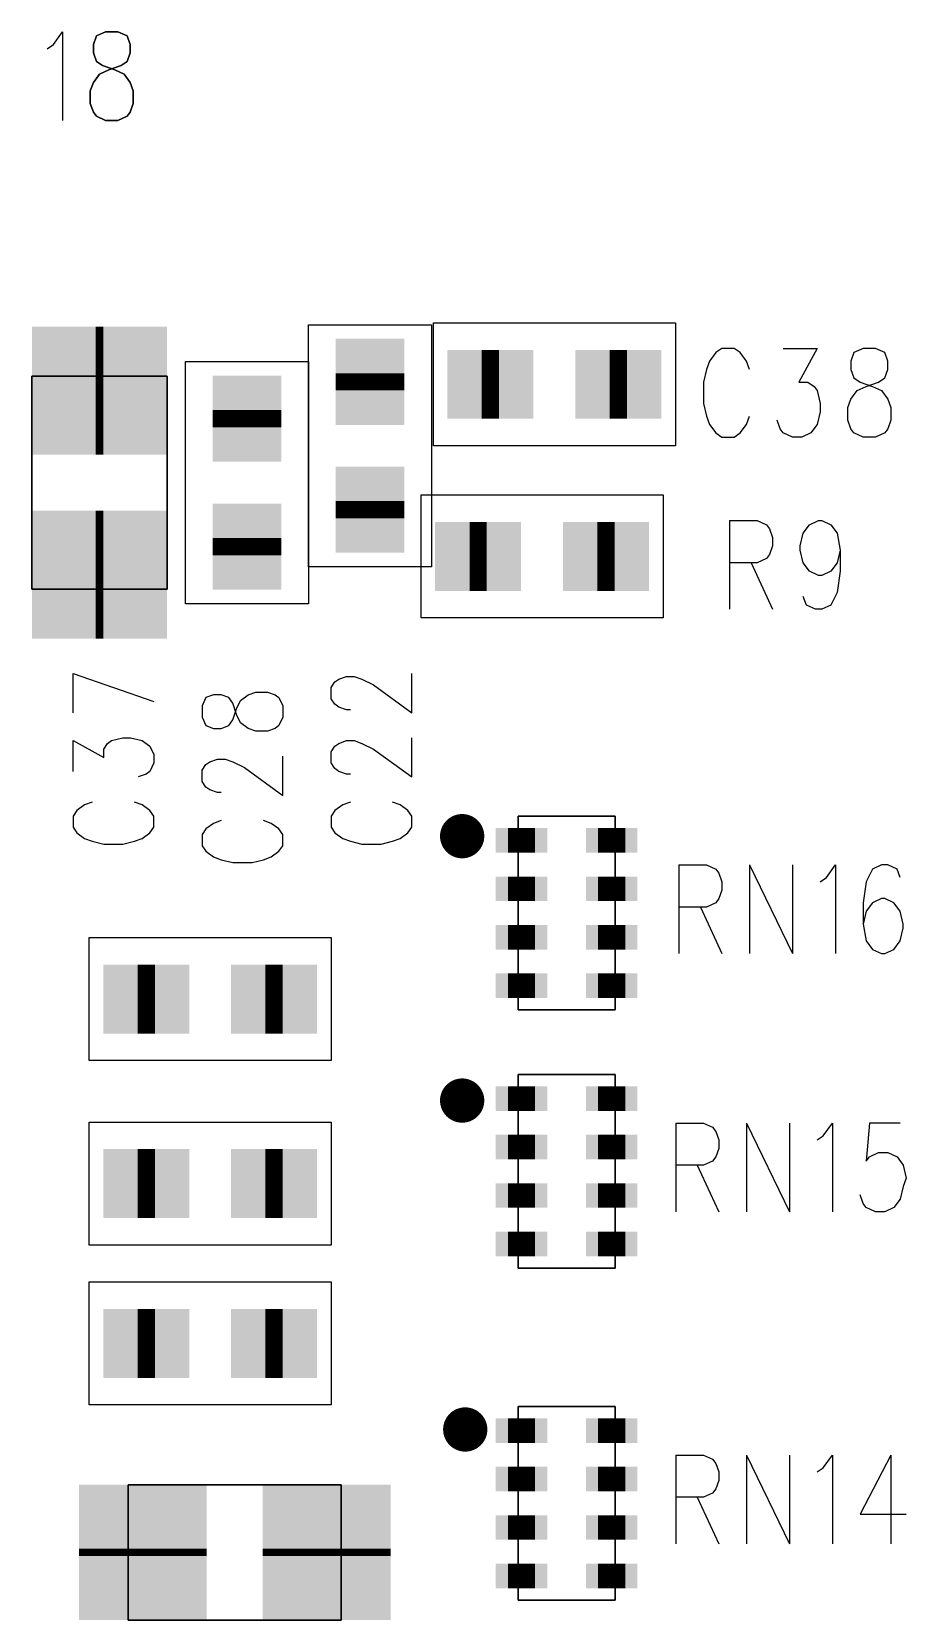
# Model space of a CAD drawing. Extents: x 12040 to 27945, y 10799 to 21199.
# Drawn here: x 18987 to 19343, y 16733 to 17379 of the extents above; entities that cross this region are included whole.
import ezdxf

# ---------------------------------------------------------------- set-up
doc = ezdxf.new("R2010")
doc.units = 0
doc.header["$MEASUREMENT"] = 0
doc.layers.add('ASSYDWGBOT_PHO', color=7, linetype='Continuous')

msp = doc.modelspace()

# ---------------------------------------------------------------- linework, layer by layer
at = {"layer": 'ASSYDWGBOT_PHO'}
for points in [[(18996.25, 17373.831), (19000, 17378.981)], [(19000, 17378.981), (19000, 17342.89)], [(18993.75, 17372.11), (18996.25, 17373.831)], [(19100, 17161.409), (19100, 17259.84)], [(19100, 17259.84), (19150, 17259.84)], [(19150, 17259.84), (19150, 17161.409)], [(19150.789, 17210.63), (19150.789, 17260.63)], [(19150.789, 17260.63), (19249.21, 17260.63)], [(19249.21, 17260.63), (19249.21, 17210.63)], [(19265.631, 17248.52), (19263.13, 17245.081)], [(19268.129, 17250.231), (19265.631, 17248.52)], [(19273.13, 17250.231), (19268.129, 17250.231)], [(19275.631, 17248.52), (19273.13, 17250.231)], [(19278.13, 17245.081), (19275.631, 17248.52)], [(19293.131, 17250.231), (19306.881, 17250.231)], [(19306.881, 17250.231), (19299.379, 17236.481)], [(19321.88, 17248.52), (19320.629, 17245.081)], [(19325.63, 17250.231), (19321.88, 17248.52)], [(19330.629, 17250.231), (19325.63, 17250.231)], [(19334.379, 17248.52), (19330.629, 17250.231)], [(19335.63, 17245.081), (19334.379, 17248.52)], [(19049.999, 17146.41), (19049.999, 17244.841)], [(19049.999, 17244.841), (19100, 17244.841)], [(19100, 17244.841), (19100, 17146.41)], [(19261.881, 17241.64), (19260.63, 17236.481)], [(19263.13, 17245.081), (19261.881, 17241.64)], [(19279.381, 17241.64), (19278.13, 17245.081)], [(19320.629, 17245.081), (19320.629, 17241.64)], [(19320.629, 17241.64), (19321.88, 17238.199)], [(19334.379, 17238.199), (19335.63, 17241.64)], [(19335.63, 17241.64), (19335.63, 17245.081)], [(19260.63, 17236.481), (19260.63, 17227.89)], [(19299.379, 17236.481), (19303.129, 17236.481)], [(19303.129, 17236.481), (19305.63, 17234.77)], [(19305.63, 17234.77), (19306.881, 17233.049)], [(19306.881, 17233.049), (19308.13, 17227.89)], [(19320.629, 17229.61), (19323.13, 17233.049)], [(19321.88, 17238.199), (19324.381, 17236.481)], [(19323.13, 17233.049), (19326.88, 17234.77)], [(19324.381, 17236.481), (19329.38, 17234.77)], [(19326.88, 17234.77), (19331.881, 17236.481)], [(19329.38, 17234.77), (19333.13, 17233.049)], [(19331.881, 17236.481), (19334.379, 17238.199)], [(19333.13, 17233.049), (19335.63, 17229.61)], [(19260.63, 17227.89), (19261.881, 17222.731)], [(19308.13, 17227.89), (19308.13, 17224.449)], [(19319.38, 17226.17), (19320.629, 17229.61)], [(19335.63, 17229.61), (19336.88, 17226.17)], [(19261.881, 17222.731), (19263.13, 17219.299)], [(19278.13, 17219.299), (19279.381, 17222.731)], [(19291.88, 17217.581), (19290.63, 17221.02)], [(19308.13, 17224.449), (19306.881, 17219.299)], [(19319.38, 17221.02), (19319.38, 17226.17)], [(19320.629, 17217.581), (19319.38, 17221.02)], [(19336.88, 17221.02), (19335.63, 17217.581)], [(19336.88, 17226.17), (19336.88, 17221.02)], [(19263.13, 17219.299), (19265.631, 17215.86)], [(19265.631, 17215.86), (19268.129, 17214.14)], [(19268.129, 17214.14), (19273.13, 17214.14)], [(19273.13, 17214.14), (19275.631, 17215.86)], [(19275.631, 17215.86), (19278.13, 17219.299)], [(19293.131, 17215.86), (19291.88, 17217.581)], [(19296.881, 17214.14), (19293.131, 17215.86)], [(19300.631, 17214.14), (19296.881, 17214.14)], [(19304.38, 17215.86), (19300.631, 17214.14)], [(19306.881, 17219.299), (19304.38, 17215.86)], [(19321.88, 17215.86), (19320.629, 17217.581)], [(19325.63, 17214.14), (19321.88, 17215.86)], [(19330.629, 17214.14), (19325.63, 17214.14)], [(19334.379, 17215.86), (19330.629, 17214.14)], [(19335.63, 17217.581), (19334.379, 17215.86)], [(19249.21, 17210.63), (19150.789, 17210.63)], [(18987.44, 17202.709), (18987.44, 17188.54)], [(19042.561, 17202.709), (19042.561, 17188.54)], [(19145.79, 17190.63), (19244.209, 17190.63)], [(19145.79, 17140.631), (19145.79, 17190.63)], [(19244.209, 17190.63), (19244.209, 17140.631)], [(19271.25, 17180.229), (19271.25, 17144.14)], [(19271.25, 17180.229), (19282.499, 17180.229)], [(19282.499, 17180.229), (19286.249, 17178.52)], [(19286.249, 17178.52), (19287.5, 17176.8)], [(19287.5, 17176.8), (19288.75, 17173.361)], [(19299.999, 17169.92), (19301.25, 17175.079)], [(19301.25, 17175.079), (19303.749, 17178.52)], [(19303.749, 17178.52), (19307.501, 17180.229)], [(19307.501, 17180.229), (19308.75, 17180.229)], [(19308.75, 17180.229), (19312.5, 17178.52)], [(19312.5, 17178.52), (19315.001, 17175.079)], [(19315.001, 17175.079), (19316.25, 17168.2)], [(19288.75, 17169.92), (19287.5, 17166.479)], [(19288.75, 17173.361), (19288.75, 17169.92)], [(19299.999, 17168.2), (19299.999, 17169.92)], [(19282.499, 17163.05), (19271.25, 17163.05)], [(19280.001, 17163.05), (19288.75, 17144.14)], [(19286.249, 17164.77), (19282.499, 17163.05)], [(19287.5, 17166.479), (19286.249, 17164.77)], [(19301.25, 17163.05), (19299.999, 17168.2)], [(19303.749, 17159.611), (19301.25, 17163.05)], [(19315.001, 17163.05), (19312.5, 17159.611)], [(19316.25, 17168.2), (19315.001, 17163.05)], [(19316.25, 17168.2), (19316.25, 17159.611)], [(19150, 17161.409), (19100, 17161.409)], [(19307.501, 17157.89), (19303.749, 17159.611)], [(19308.75, 17157.89), (19307.501, 17157.89)], [(19312.5, 17159.611), (19308.75, 17157.89)], [(19316.25, 17159.611), (19315.001, 17151.02)], [(19302.5, 17145.861), (19301.25, 17149.3)], [(19315.001, 17151.02), (19312.5, 17145.861)], [(19100, 17146.41), (19049.999, 17146.41)], [(19306.25, 17144.14), (19302.5, 17145.861)], [(19308.75, 17144.14), (19306.25, 17144.14)], [(19312.5, 17145.861), (19308.75, 17144.14)], [(19244.209, 17140.631), (19145.79, 17140.631)], [(19004.219, 17118.01), (19037.029, 17106.649)], [(19004.219, 17102.1), (19004.219, 17118.01)], [(19112.341, 17115.74), (19115.471, 17116.88)], [(19115.471, 17116.88), (19118.589, 17116.88)], [(19118.589, 17116.88), (19121.719, 17115.74)], [(19142.031, 17102.1), (19142.031, 17118.01)], [(19075.47, 17109.381), (19078.59, 17110.51)], [(19078.59, 17110.51), (19083.281, 17110.51)], [(19083.281, 17110.51), (19086.411, 17109.381)], [(19109.221, 17112.329), (19110.781, 17114.599)], [(19109.221, 17107.78), (19109.221, 17112.329)], [(19110.781, 17114.599), (19112.341, 17115.74)], [(19121.719, 17115.74), (19126.41, 17113.47)], [(19126.41, 17113.47), (19142.031, 17102.1)], [(19058.281, 17108.24), (19056.721, 17104.83)], [(19056.721, 17104.83), (19056.721, 17100.281)], [(19061.411, 17109.381), (19058.281, 17108.24)], [(19064.529, 17109.381), (19061.411, 17109.381)], [(19067.659, 17108.24), (19064.529, 17109.381)], [(19069.22, 17105.97), (19067.659, 17108.24)], [(19070.78, 17101.419), (19069.22, 17105.97)], [(19070.78, 17103.689), (19072.34, 17107.1)], [(19072.34, 17107.1), (19075.47, 17109.381)], [(19086.411, 17109.381), (19087.971, 17108.24)], [(19087.971, 17108.24), (19089.531, 17104.83)], [(19089.531, 17104.83), (19089.531, 17100.281)], [(19110.781, 17105.511), (19109.221, 17107.78)], [(19112.341, 17104.38), (19110.781, 17105.511)], [(19115.471, 17103.239), (19112.341, 17104.38)], [(19056.721, 17100.281), (19058.281, 17096.88)], [(19067.659, 17096.88), (19069.22, 17099.15)], [(19069.22, 17099.15), (19070.78, 17103.689)], [(19072.34, 17098.009), (19070.78, 17101.419)], [(19075.47, 17095.739), (19072.34, 17098.009)], [(19089.531, 17100.281), (19087.971, 17096.88)], [(19117.029, 17103.239), (19115.471, 17103.239)], [(19019.84, 17090.74), (19024.53, 17091.881)], [(19024.53, 17091.881), (19027.66, 17091.881)], [(19027.66, 17091.881), (19032.339, 17090.74)], [(19058.281, 17096.88), (19061.411, 17095.739)], [(19061.411, 17095.739), (19064.529, 17095.739)], [(19064.529, 17095.739), (19067.659, 17096.88)], [(19078.59, 17094.601), (19075.47, 17095.739)], [(19083.281, 17094.601), (19078.59, 17094.601)], [(19086.411, 17095.739), (19083.281, 17094.601)], [(19087.971, 17096.88), (19086.411, 17095.739)], [(19142.031, 17075.97), (19142.031, 17091.881)], [(19004.219, 17078.239), (19004.219, 17090.74)], [(19004.219, 17090.74), (19016.72, 17083.92)], [(19016.72, 17087.33), (19018.28, 17089.6)], [(19016.72, 17083.92), (19016.72, 17087.33)], [(19018.28, 17089.6), (19019.84, 17090.74)], [(19032.339, 17090.74), (19035.469, 17088.47)], [(19035.469, 17088.47), (19037.029, 17085.06)], [(19037.029, 17085.06), (19037.029, 17081.65)], [(19089.531, 17068.47), (19089.531, 17084.379)], [(19109.221, 17086.189), (19110.781, 17088.47)], [(19109.221, 17081.65), (19109.221, 17086.189)], [(19110.781, 17088.47), (19112.341, 17089.6)], [(19112.341, 17089.6), (19115.471, 17090.74)], [(19115.471, 17090.74), (19118.589, 17090.74)], [(19118.589, 17090.74), (19121.719, 17089.6)], [(19121.719, 17089.6), (19126.41, 17087.33)], [(19126.41, 17087.33), (19142.031, 17075.97)], [(19035.469, 17078.239), (19033.911, 17077.101)], [(19037.029, 17081.65), (19035.469, 17078.239)], [(19056.721, 17078.69), (19058.281, 17080.971)], [(19056.721, 17074.15), (19056.721, 17078.69)], [(19058.281, 17080.971), (19059.839, 17082.1)], [(19059.839, 17082.1), (19062.969, 17083.241)], [(19062.969, 17083.241), (19066.09, 17083.241)], [(19066.09, 17083.241), (19069.22, 17082.1)], [(19069.22, 17082.1), (19073.91, 17079.83)], [(19073.91, 17079.83), (19089.531, 17068.47)], [(19110.781, 17079.38), (19109.221, 17081.65)], [(19112.341, 17078.239), (19110.781, 17079.38)], [(19115.471, 17077.101), (19112.341, 17078.239)], [(19033.911, 17077.101), (19030.781, 17075.97)], [(19058.281, 17071.88), (19056.721, 17074.15)], [(19059.839, 17070.74), (19058.281, 17071.88)], [(19117.029, 17077.101), (19115.471, 17077.101)], [(19012.03, 17065.741), (19008.909, 17064.6)], [(19032.339, 17064.6), (19029.221, 17065.741)], [(19062.969, 17069.599), (19059.839, 17070.74)], [(19064.529, 17069.599), (19062.969, 17069.599)], [(19117.029, 17065.741), (19113.911, 17064.6)], [(19137.341, 17064.6), (19134.22, 17065.741)], [(19005.779, 17062.33), (19004.219, 17060.061)], [(19004.219, 17060.061), (19004.219, 17055.51)], [(19008.909, 17064.6), (19005.779, 17062.33)], [(19035.469, 17062.33), (19032.339, 17064.6)], [(19037.029, 17060.061), (19035.469, 17062.33)], [(19037.029, 17055.51), (19037.029, 17060.061)], [(19110.781, 17062.33), (19109.221, 17060.061)], [(19109.221, 17060.061), (19109.221, 17055.51)], [(19113.911, 17064.6), (19110.781, 17062.33)], [(19140.471, 17062.33), (19137.341, 17064.6)], [(19142.031, 17060.061), (19140.471, 17062.33)], [(19142.031, 17055.51), (19142.031, 17060.061)], [(19224.689, 17059.999), (19185.31, 17059.999)], [(19004.219, 17055.51), (19005.779, 17053.24)], [(19005.779, 17053.24), (19008.909, 17050.97)], [(19032.339, 17050.97), (19035.469, 17053.24)], [(19035.469, 17053.24), (19037.029, 17055.51)], [(19058.281, 17054.831), (19056.721, 17052.561)], [(19056.721, 17052.561), (19056.721, 17048.01)], [(19061.411, 17057.1), (19058.281, 17054.831)], [(19064.529, 17058.241), (19061.411, 17057.1)], [(19084.841, 17057.1), (19081.72, 17058.241)], [(19087.971, 17054.831), (19084.841, 17057.1)], [(19089.531, 17052.561), (19087.971, 17054.831)], [(19089.531, 17048.01), (19089.531, 17052.561)], [(19109.221, 17055.51), (19110.781, 17053.24)], [(19110.781, 17053.24), (19113.911, 17050.97)], [(19137.341, 17050.97), (19140.471, 17053.24)], [(19140.471, 17053.24), (19142.031, 17055.51)], [(19008.909, 17050.97), (19012.03, 17049.829)], [(19012.03, 17049.829), (19016.72, 17048.691)], [(19016.72, 17048.691), (19024.53, 17048.691)], [(19024.53, 17048.691), (19029.221, 17049.829)], [(19029.221, 17049.829), (19032.339, 17050.97)], [(19056.721, 17048.01), (19058.281, 17045.74)], [(19058.281, 17045.74), (19061.411, 17043.47)], [(19084.841, 17043.47), (19087.971, 17045.74)], [(19087.971, 17045.74), (19089.531, 17048.01)], [(19113.911, 17050.97), (19117.029, 17049.829)], [(19117.029, 17049.829), (19121.719, 17048.691)], [(19121.719, 17048.691), (19129.53, 17048.691)], [(19129.53, 17048.691), (19134.22, 17049.829)], [(19134.22, 17049.829), (19137.341, 17050.97)], [(19061.411, 17043.47), (19064.529, 17042.33)], [(19064.529, 17042.33), (19069.22, 17041.189)], [(19069.22, 17041.189), (19077.03, 17041.189)], [(19077.03, 17041.189), (19081.72, 17042.33)], [(19081.72, 17042.33), (19084.841, 17043.47)], [(19250.629, 17040.23), (19250.629, 17004.141)], [(19250.629, 17040.23), (19261.881, 17040.23)], [(19261.881, 17040.23), (19265.631, 17038.521)], [(19279.381, 17040.23), (19279.381, 17004.141)], [(19279.381, 17040.23), (19296.881, 17004.141)], [(19296.881, 17040.23), (19296.881, 17004.141)], [(19310.631, 17035.08), (19314.381, 17040.23)], [(19314.381, 17040.23), (19314.381, 17004.141)], [(19333.13, 17040.23), (19329.38, 17038.521)], [(19335.63, 17040.23), (19333.13, 17040.23)], [(19339.38, 17038.521), (19335.63, 17040.23)], [(19265.631, 17038.521), (19266.88, 17036.8)], [(19266.88, 17036.8), (19268.129, 17033.36)], [(19268.129, 17033.36), (19268.129, 17029.921)], [(19308.13, 17033.36), (19310.631, 17035.08)], [(19326.88, 17033.36), (19325.63, 17024.771)], [(19329.38, 17038.521), (19326.88, 17033.36)], [(19340.63, 17035.08), (19339.38, 17038.521)], [(19266.88, 17026.48), (19265.631, 17024.771)], [(19268.129, 17029.921), (19266.88, 17026.48)], [(19333.13, 17026.48), (19329.38, 17024.771)], [(19334.379, 17026.48), (19333.13, 17026.48)], [(19338.131, 17024.771), (19334.379, 17026.48)], [(19261.881, 17023.05), (19250.629, 17023.05)], [(19259.38, 17023.05), (19268.129, 17004.141)], [(19265.631, 17024.771), (19261.881, 17023.05)], [(19325.63, 17024.771), (19325.63, 17016.171)], [(19326.88, 17021.33), (19325.63, 17016.171)], [(19329.38, 17024.771), (19326.88, 17021.33)], [(19340.63, 17021.33), (19338.131, 17024.771)], [(19341.881, 17016.171), (19340.63, 17021.33)], [(19325.63, 17016.171), (19326.88, 17009.3)], [(19340.63, 17009.3), (19341.881, 17014.45)], [(19341.881, 17014.45), (19341.881, 17016.171)], [(19010.79, 16960.63), (19010.79, 17010.63)], [(19010.79, 17010.63), (19109.209, 17010.63)], [(19109.209, 17010.63), (19109.209, 16960.63)], [(19326.88, 17009.3), (19329.38, 17005.859)], [(19338.131, 17005.859), (19340.63, 17009.3)], [(19329.38, 17005.859), (19333.13, 17004.141)], [(19333.13, 17004.141), (19334.379, 17004.141)], [(19334.379, 17004.141), (19338.131, 17005.859)], [(19224.689, 16981.251), (19185.31, 16981.251)], [(19109.209, 16960.63), (19010.79, 16960.63)], [(19224.689, 16955), (19185.31, 16955)], [(19010.79, 16885.63), (19010.79, 16935.631)], [(19010.79, 16935.631), (19109.209, 16935.631)], [(19109.209, 16935.631), (19109.209, 16885.63)], [(19249.38, 16935.23), (19249.38, 16899.139)], [(19249.38, 16935.23), (19260.63, 16935.23)], [(19260.63, 16935.23), (19264.38, 16933.519)], [(19264.38, 16933.519), (19265.631, 16931.801)], [(19265.631, 16931.801), (19266.88, 16928.36)], [(19278.13, 16935.23), (19278.13, 16899.139)], [(19278.13, 16935.23), (19295.63, 16899.139)], [(19295.63, 16935.23), (19295.63, 16899.139)], [(19306.881, 16928.36), (19309.38, 16930.08)], [(19309.38, 16930.08), (19313.129, 16935.23)], [(19313.129, 16935.23), (19313.129, 16899.139)], [(19328.131, 16935.23), (19326.88, 16919.769)], [(19340.63, 16935.23), (19328.131, 16935.23)], [(19266.88, 16924.919), (19265.631, 16921.48)], [(19266.88, 16928.36), (19266.88, 16924.919)], [(19328.131, 16921.48), (19331.881, 16923.201)], [(19331.881, 16923.201), (19335.63, 16923.201)], [(19335.63, 16923.201), (19339.38, 16921.48)], [(19260.63, 16918.051), (19249.38, 16918.051)], [(19258.129, 16918.051), (19266.88, 16899.139)], [(19264.38, 16919.769), (19260.63, 16918.051)], [(19265.631, 16921.48), (19264.38, 16919.769)], [(19326.88, 16919.769), (19328.131, 16921.48)], [(19339.38, 16921.48), (19341.881, 16918.051)], [(19341.881, 16918.051), (19343.13, 16912.889)], [(19343.13, 16912.889), (19341.881, 16909.451)], [(19325.63, 16902.58), (19324.381, 16906.019)], [(19340.63, 16904.301), (19338.131, 16900.86)], [(19341.881, 16909.451), (19340.63, 16904.301)], [(19326.88, 16900.86), (19325.63, 16902.58)], [(19330.629, 16899.139), (19326.88, 16900.86)], [(19334.379, 16899.139), (19330.629, 16899.139)], [(19338.131, 16900.86), (19334.379, 16899.139)], [(19109.209, 16885.63), (19010.79, 16885.63)], [(19224.689, 16876.249), (19185.31, 16876.249)], [(19010.79, 16820.629), (19010.79, 16870.63)], [(19010.79, 16870.63), (19109.209, 16870.63)], [(19109.209, 16870.63), (19109.209, 16820.629)], [(19109.209, 16820.629), (19010.79, 16820.629)], [(19224.689, 16820), (19185.31, 16820)], [(19249.38, 16800.23), (19249.38, 16764.139)], [(19249.38, 16800.23), (19260.63, 16800.23)], [(19260.63, 16800.23), (19264.38, 16798.519)], [(19278.13, 16800.23), (19278.13, 16764.139)], [(19278.13, 16800.23), (19295.63, 16764.139)], [(19295.63, 16800.23), (19295.63, 16764.139)], [(19309.38, 16795.08), (19313.129, 16800.23)], [(19313.129, 16800.23), (19313.129, 16764.139)], [(19336.88, 16800.23), (19324.381, 16776.171)], [(19336.88, 16800.23), (19336.88, 16764.139)], [(19264.38, 16798.519), (19265.631, 16796.801)], [(19265.631, 16796.801), (19266.88, 16793.36)], [(19306.881, 16793.36), (19309.38, 16795.08)], [(19077.089, 16788.179), (19062.91, 16788.179)], [(19266.88, 16789.921), (19265.631, 16786.48)], [(19266.88, 16793.36), (19266.88, 16789.921)], [(19260.63, 16783.051), (19249.38, 16783.051)], [(19258.129, 16783.051), (19266.88, 16764.139)], [(19264.38, 16784.769), (19260.63, 16783.051)], [(19265.631, 16786.48), (19264.38, 16784.769)], [(19324.381, 16776.171), (19343.13, 16776.171)], [(19224.689, 16741.249), (19185.31, 16741.249)], [(19077.089, 16733.07), (19062.91, 16733.07)]]:
    msp.add_lwpolyline(points, dxfattribs=at)
for points in [[(19013.75, 17377.27), (19012.501, 17373.831)], [(19017.5, 17378.981), (19013.75, 17377.27)], [(19022.499, 17378.981), (19017.5, 17378.981)], [(19026.251, 17377.27), (19022.499, 17378.981)], [(19027.5, 17373.831), (19026.251, 17377.27)], [(19012.501, 17373.831), (19012.501, 17370.39)], [(19012.501, 17370.39), (19013.75, 17366.949)], [(19026.251, 17366.949), (19027.5, 17370.39)], [(19027.5, 17370.39), (19027.5, 17373.831)], [(19013.75, 17366.949), (19016.251, 17365.231)], [(19014.999, 17361.799), (19018.749, 17363.52)], [(19016.251, 17365.231), (19021.25, 17363.52)], [(19018.749, 17363.52), (19023.75, 17365.231)], [(19021.25, 17363.52), (19025, 17361.799)], [(19023.75, 17365.231), (19026.251, 17366.949)], [(19011.25, 17354.919), (19012.501, 17358.36)], [(19012.501, 17358.36), (19014.999, 17361.799)], [(19025, 17361.799), (19027.5, 17358.36)], [(19027.5, 17358.36), (19028.749, 17354.919)], [(19011.25, 17349.77), (19011.25, 17354.919)], [(19012.501, 17346.331), (19011.25, 17349.77)], [(19028.749, 17349.77), (19027.5, 17346.331)], [(19028.749, 17354.919), (19028.749, 17349.77)], [(19013.75, 17344.61), (19012.501, 17346.331)], [(19017.5, 17342.89), (19013.75, 17344.61)], [(19022.499, 17342.89), (19017.5, 17342.89)], [(19026.251, 17344.61), (19022.499, 17342.89)], [(19027.5, 17346.331), (19026.251, 17344.61)], [(18987.44, 17152.321), (18987.44, 17238.93)], [(18987.44, 17238.93), (19042.561, 17238.93)], [(19042.561, 17238.93), (19042.561, 17152.321)], [(19042.561, 17152.321), (18987.44, 17152.321)], [(19185.31, 16981.251), (19185.31, 17059.999)], [(19185.31, 17059.999), (19224.689, 17059.999)], [(19224.689, 17059.999), (19224.689, 16981.251)], [(19224.689, 16981.251), (19185.31, 16981.251)], [(19185.31, 16876.249), (19185.31, 16955)], [(19185.31, 16955), (19224.689, 16955)], [(19224.689, 16955), (19224.689, 16876.249)], [(19224.689, 16876.249), (19185.31, 16876.249)], [(19185.31, 16741.249), (19185.31, 16820)], [(19185.31, 16820), (19224.689, 16820)], [(19224.689, 16820), (19224.689, 16741.249)], [(19026.69, 16733.07), (19026.69, 16788.179)], [(19026.69, 16788.179), (19113.31, 16788.179)], [(19113.31, 16788.179), (19113.31, 16733.07)], [(19224.689, 16741.249), (19185.31, 16741.249)], [(19113.31, 16733.07), (19026.69, 16733.07)]]:
    msp.add_lwpolyline(points, close=True, dxfattribs=at)
for points, const_width in [([(19013.5, 17233.03), (19016.5, 17233.03)], 52), ([(19125, 17240.129), (19125, 17233.13)], 28), ([(19125, 17240.129), (19125, 17233.13)], 28), ([(19177.5, 17235.63), (19170.5, 17235.63)], 28), ([(19177.5, 17235.63), (19170.5, 17235.63)], 28), ([(19229.5, 17235.63), (19222.5, 17235.63)], 28), ([(19229.5, 17235.63), (19222.5, 17235.63)], 28), ([(19075.001, 17225.13), (19075.001, 17218.13)], 28), ([(19075.001, 17225.13), (19075.001, 17218.13)], 28), ([(19125, 17188.129), (19125, 17181.129)], 28), ([(19125, 17188.129), (19125, 17181.129)], 28), ([(19013.5, 17158.22), (19016.5, 17158.22)], 52), ([(19075.001, 17173.13), (19075.001, 17166.13)], 28), ([(19075.001, 17173.13), (19075.001, 17166.13)], 28), ([(19165.501, 17165.63), (19172.501, 17165.63)], 28), ([(19165.501, 17165.63), (19172.501, 17165.63)], 28), ([(19217.501, 17165.63), (19224.501, 17165.63)], 28), ([(19217.501, 17165.63), (19224.501, 17165.63)], 28), ([(19181.19, 17050.15), (19192.19, 17050.15)], 10), ([(19217.81, 17050.15), (19228.809, 17050.15)], 10), ([(19181.19, 17030.47), (19192.19, 17030.47)], 10), ([(19217.81, 17030.47), (19228.809, 17030.47)], 10), ([(19181.19, 17010.78), (19192.19, 17010.78)], 10), ([(19217.81, 17010.78), (19228.809, 17010.78)], 10), ([(19037.5, 16985.63), (19030.5, 16985.63)], 28), ([(19037.5, 16985.63), (19030.5, 16985.63)], 28), ([(19089.5, 16985.63), (19082.5, 16985.63)], 28), ([(19089.5, 16985.63), (19082.5, 16985.63)], 28), ([(19181.19, 16991.1), (19192.19, 16991.1)], 10), ([(19217.81, 16991.1), (19228.809, 16991.1)], 10), ([(19181.19, 16945.15), (19192.19, 16945.15)], 10), ([(19217.81, 16945.15), (19228.809, 16945.15)], 10), ([(19181.19, 16925.47), (19192.19, 16925.47)], 10), ([(19217.81, 16925.47), (19228.809, 16925.47)], 10), ([(19037.5, 16910.629), (19030.5, 16910.629)], 28), ([(19037.5, 16910.629), (19030.5, 16910.629)], 28), ([(19089.5, 16910.629), (19082.5, 16910.629)], 28), ([(19089.5, 16910.629), (19082.5, 16910.629)], 28), ([(19181.19, 16905.781), (19192.19, 16905.781)], 10), ([(19217.81, 16905.781), (19228.809, 16905.781)], 10), ([(19181.19, 16886.101), (19192.19, 16886.101)], 10), ([(19217.81, 16886.101), (19228.809, 16886.101)], 10), ([(19037.5, 16845.631), (19030.5, 16845.631)], 28), ([(19037.5, 16845.631), (19030.5, 16845.631)], 28), ([(19089.5, 16845.631), (19082.5, 16845.631)], 28), ([(19089.5, 16845.631), (19082.5, 16845.631)], 28), ([(19181.19, 16810.15), (19192.19, 16810.15)], 10), ([(19217.81, 16810.15), (19228.809, 16810.15)], 10), ([(19181.19, 16790.47), (19192.19, 16790.47)], 10), ([(19217.81, 16790.47), (19228.809, 16790.47)], 10), ([(19032.6, 16762.131), (19032.6, 16759.13)], 52), ([(19107.401, 16762.131), (19107.401, 16759.13)], 52), ([(19181.19, 16770.781), (19192.19, 16770.781)], 10), ([(19217.81, 16770.781), (19228.809, 16770.781)], 10), ([(19181.19, 16751.101), (19192.19, 16751.101)], 10), ([(19217.81, 16751.101), (19228.809, 16751.101)], 10)]:
    msp.add_lwpolyline(points, dxfattribs=dict(at, const_width=const_width))
at = {"layer": 'ASSYDWGBOT_PHO', "const_width": 8}
for points in [[(19167.5, 17051.88, 1), (19157.499, 17051.88, 1)], [(19157.499, 17051.88, 1), (19167.5, 17051.88)], [(19167.5, 16944.38, 1), (19157.499, 16944.38, 1)], [(19157.499, 16944.38, 1), (19167.5, 16944.38)], [(19168.751, 16810.631, 1), (19158.751, 16810.631, 1)], [(19158.751, 16810.631, 1), (19168.751, 16810.631)]]:
    msp.add_lwpolyline(points, format="xyb", close=True, dxfattribs=at)
at = {"layer": 'ASSYDWGBOT_PHO'}
for points in [[(19039.5, 17259.03), (19039.5, 17207.03), (18987.5, 17259.03), (18987.5, 17207.03)], [(18990.5, 17207.03), (18990.5, 17259.03), (19042.5, 17207.03), (19042.5, 17259.03)], [(19139, 17226.129), (19111, 17226.129), (19139, 17254.129), (19111, 17254.129)], [(19139, 17226.129), (19111, 17226.129), (19139, 17254.129), (19111, 17254.129)], [(19111, 17247.13), (19139, 17247.13), (19111, 17219.13), (19139, 17219.13)], [(19111, 17247.13), (19139, 17247.13), (19111, 17219.13), (19139, 17219.13)], [(19184.5, 17249.63), (19184.5, 17221.63), (19156.5, 17249.63), (19156.5, 17221.63)], [(19184.5, 17249.63), (19184.5, 17221.63), (19156.5, 17249.63), (19156.5, 17221.63)], [(19163.5, 17221.63), (19163.5, 17249.63), (19191.5, 17221.63), (19191.5, 17249.63)], [(19163.5, 17221.63), (19163.5, 17249.63), (19191.5, 17221.63), (19191.5, 17249.63)], [(19236.5, 17249.63), (19236.5, 17221.63), (19208.5, 17249.63), (19208.5, 17221.63)], [(19236.5, 17249.63), (19236.5, 17221.63), (19208.5, 17249.63), (19208.5, 17221.63)], [(19215.5, 17221.63), (19215.5, 17249.63), (19243.5, 17221.63), (19243.5, 17249.63)], [(19215.5, 17221.63), (19215.5, 17249.63), (19243.5, 17221.63), (19243.5, 17249.63)], [(19089.001, 17211.13), (19061.001, 17211.13), (19089.001, 17239.13), (19061.001, 17239.13)], [(19089.001, 17211.13), (19061.001, 17211.13), (19089.001, 17239.13), (19061.001, 17239.13)], [(19061.001, 17232.13), (19089.001, 17232.13), (19061.001, 17204.13), (19089.001, 17204.13)], [(19061.001, 17232.13), (19089.001, 17232.13), (19061.001, 17204.13), (19089.001, 17204.13)], [(19139, 17174.129), (19111, 17174.129), (19139, 17202.129), (19111, 17202.129)], [(19139, 17174.129), (19111, 17174.129), (19139, 17202.129), (19111, 17202.129)], [(19111, 17195.129), (19139, 17195.129), (19111, 17167.129), (19139, 17167.129)], [(19111, 17195.129), (19139, 17195.129), (19111, 17167.129), (19139, 17167.129)], [(19039.5, 17184.22), (19039.5, 17132.22), (18987.5, 17184.22), (18987.5, 17132.22)], [(18990.5, 17132.22), (18990.5, 17184.22), (19042.5, 17132.22), (19042.5, 17184.22)], [(19089.001, 17159.13), (19061.001, 17159.13), (19089.001, 17187.13), (19061.001, 17187.13)], [(19089.001, 17159.13), (19061.001, 17159.13), (19089.001, 17187.13), (19061.001, 17187.13)], [(19061.001, 17180.13), (19089.001, 17180.13), (19061.001, 17152.13), (19089.001, 17152.13)], [(19061.001, 17180.13), (19089.001, 17180.13), (19061.001, 17152.13), (19089.001, 17152.13)], [(19179.501, 17179.63), (19179.501, 17151.63), (19151.501, 17179.63), (19151.501, 17151.63)], [(19179.501, 17179.63), (19179.501, 17151.63), (19151.501, 17179.63), (19151.501, 17151.63)], [(19158.501, 17151.63), (19158.501, 17179.63), (19186.501, 17151.63), (19186.501, 17179.63)], [(19158.501, 17151.63), (19158.501, 17179.63), (19186.501, 17151.63), (19186.501, 17179.63)], [(19231.501, 17179.63), (19231.501, 17151.63), (19203.501, 17179.63), (19203.501, 17151.63)], [(19231.501, 17179.63), (19231.501, 17151.63), (19203.501, 17179.63), (19203.501, 17151.63)], [(19210.501, 17151.63), (19210.501, 17179.63), (19238.501, 17151.63), (19238.501, 17179.63)], [(19210.501, 17151.63), (19210.501, 17179.63), (19238.501, 17151.63), (19238.501, 17179.63)], [(19186.19, 17055.15), (19186.19, 17045.15), (19176.19, 17055.15), (19176.19, 17045.15)], [(19187.19, 17045.15), (19187.19, 17055.15), (19197.19, 17045.15), (19197.19, 17055.15)], [(19222.81, 17055.15), (19222.81, 17045.15), (19212.81, 17055.15), (19212.81, 17045.15)], [(19223.809, 17045.15), (19223.809, 17055.15), (19233.809, 17045.15), (19233.809, 17055.15)], [(19186.19, 17035.47), (19186.19, 17025.47), (19176.19, 17035.47), (19176.19, 17025.47)], [(19187.19, 17025.47), (19187.19, 17035.47), (19197.19, 17025.47), (19197.19, 17035.47)], [(19222.81, 17035.47), (19222.81, 17025.47), (19212.81, 17035.47), (19212.81, 17025.47)], [(19223.809, 17025.47), (19223.809, 17035.47), (19233.809, 17025.47), (19233.809, 17035.47)], [(19186.19, 17015.78), (19186.19, 17005.78), (19176.19, 17015.78), (19176.19, 17005.78)], [(19187.19, 17005.78), (19187.19, 17015.78), (19197.19, 17005.78), (19197.19, 17015.78)], [(19222.81, 17015.78), (19222.81, 17005.78), (19212.81, 17015.78), (19212.81, 17005.78)], [(19223.809, 17005.78), (19223.809, 17015.78), (19233.809, 17005.78), (19233.809, 17015.78)], [(19044.5, 16999.63), (19044.5, 16971.63), (19016.5, 16999.63), (19016.5, 16971.63)], [(19044.5, 16999.63), (19044.5, 16971.63), (19016.5, 16999.63), (19016.5, 16971.63)], [(19023.5, 16971.63), (19023.5, 16999.63), (19051.5, 16971.63), (19051.5, 16999.63)], [(19023.5, 16971.63), (19023.5, 16999.63), (19051.5, 16971.63), (19051.5, 16999.63)], [(19096.5, 16999.63), (19096.5, 16971.63), (19068.5, 16999.63), (19068.5, 16971.63)], [(19096.5, 16999.63), (19096.5, 16971.63), (19068.5, 16999.63), (19068.5, 16971.63)], [(19075.5, 16971.63), (19075.5, 16999.63), (19103.5, 16971.63), (19103.5, 16999.63)], [(19075.5, 16971.63), (19075.5, 16999.63), (19103.5, 16971.63), (19103.5, 16999.63)], [(19186.19, 16996.1), (19186.19, 16986.1), (19176.19, 16996.1), (19176.19, 16986.1)], [(19187.19, 16986.1), (19187.19, 16996.1), (19197.19, 16986.1), (19197.19, 16996.1)], [(19222.81, 16996.1), (19222.81, 16986.1), (19212.81, 16996.1), (19212.81, 16986.1)], [(19223.809, 16986.1), (19223.809, 16996.1), (19233.809, 16986.1), (19233.809, 16996.1)], [(19186.19, 16950.15), (19186.19, 16940.15), (19176.19, 16950.15), (19176.19, 16940.15)], [(19187.19, 16940.15), (19187.19, 16950.15), (19197.19, 16940.15), (19197.19, 16950.15)], [(19222.81, 16950.15), (19222.81, 16940.15), (19212.81, 16950.15), (19212.81, 16940.15)], [(19223.809, 16940.15), (19223.809, 16950.15), (19233.809, 16940.15), (19233.809, 16950.15)], [(19186.19, 16930.47), (19186.19, 16920.47), (19176.19, 16930.47), (19176.19, 16920.47)], [(19187.19, 16920.47), (19187.19, 16930.47), (19197.19, 16920.47), (19197.19, 16930.47)], [(19222.81, 16930.47), (19222.81, 16920.47), (19212.81, 16930.47), (19212.81, 16920.47)], [(19223.809, 16920.47), (19223.809, 16930.47), (19233.809, 16920.47), (19233.809, 16930.47)], [(19044.5, 16924.629), (19044.5, 16896.629), (19016.5, 16924.629), (19016.5, 16896.629)], [(19044.5, 16924.629), (19044.5, 16896.629), (19016.5, 16924.629), (19016.5, 16896.629)], [(19023.5, 16896.629), (19023.5, 16924.629), (19051.5, 16896.629), (19051.5, 16924.629)], [(19023.5, 16896.629), (19023.5, 16924.629), (19051.5, 16896.629), (19051.5, 16924.629)], [(19096.5, 16924.629), (19096.5, 16896.629), (19068.5, 16924.629), (19068.5, 16896.629)], [(19096.5, 16924.629), (19096.5, 16896.629), (19068.5, 16924.629), (19068.5, 16896.629)], [(19075.5, 16896.629), (19075.5, 16924.629), (19103.5, 16896.629), (19103.5, 16924.629)], [(19075.5, 16896.629), (19075.5, 16924.629), (19103.5, 16896.629), (19103.5, 16924.629)], [(19186.19, 16910.781), (19186.19, 16900.781), (19176.19, 16910.781), (19176.19, 16900.781)], [(19187.19, 16900.781), (19187.19, 16910.781), (19197.19, 16900.781), (19197.19, 16910.781)], [(19222.81, 16910.781), (19222.81, 16900.781), (19212.81, 16910.781), (19212.81, 16900.781)], [(19223.809, 16900.781), (19223.809, 16910.781), (19233.809, 16900.781), (19233.809, 16910.781)], [(19186.19, 16891.101), (19186.19, 16881.101), (19176.19, 16891.101), (19176.19, 16881.101)], [(19187.19, 16881.101), (19187.19, 16891.101), (19197.19, 16881.101), (19197.19, 16891.101)], [(19222.81, 16891.101), (19222.81, 16881.101), (19212.81, 16891.101), (19212.81, 16881.101)], [(19223.809, 16881.101), (19223.809, 16891.101), (19233.809, 16881.101), (19233.809, 16891.101)], [(19044.5, 16859.631), (19044.5, 16831.631), (19016.5, 16859.631), (19016.5, 16831.631)], [(19044.5, 16859.631), (19044.5, 16831.631), (19016.5, 16859.631), (19016.5, 16831.631)], [(19023.5, 16831.631), (19023.5, 16859.631), (19051.5, 16831.631), (19051.5, 16859.631)], [(19023.5, 16831.631), (19023.5, 16859.631), (19051.5, 16831.631), (19051.5, 16859.631)], [(19096.5, 16859.631), (19096.5, 16831.631), (19068.5, 16859.631), (19068.5, 16831.631)], [(19096.5, 16859.631), (19096.5, 16831.631), (19068.5, 16859.631), (19068.5, 16831.631)], [(19075.5, 16831.631), (19075.5, 16859.631), (19103.5, 16831.631), (19103.5, 16859.631)], [(19075.5, 16831.631), (19075.5, 16859.631), (19103.5, 16831.631), (19103.5, 16859.631)], [(19186.19, 16815.15), (19186.19, 16805.15), (19176.19, 16815.15), (19176.19, 16805.15)], [(19187.19, 16805.15), (19187.19, 16815.15), (19197.19, 16805.15), (19197.19, 16815.15)], [(19222.81, 16815.15), (19222.81, 16805.15), (19212.81, 16815.15), (19212.81, 16805.15)], [(19223.809, 16805.15), (19223.809, 16815.15), (19233.809, 16805.15), (19233.809, 16815.15)], [(19186.19, 16795.47), (19186.19, 16785.47), (19176.19, 16795.47), (19176.19, 16785.47)], [(19187.19, 16785.47), (19187.19, 16795.47), (19197.19, 16785.47), (19197.19, 16795.47)], [(19222.81, 16795.47), (19222.81, 16785.47), (19212.81, 16795.47), (19212.81, 16785.47)], [(19223.809, 16785.47), (19223.809, 16795.47), (19233.809, 16785.47), (19233.809, 16795.47)], [(19058.6, 16736.131), (19006.6, 16736.131), (19058.6, 16788.131), (19006.6, 16788.131)], [(19133.401, 16736.131), (19081.401, 16736.131), (19133.401, 16788.131), (19081.401, 16788.131)], [(19006.6, 16785.13), (19058.6, 16785.13), (19006.6, 16733.13), (19058.6, 16733.13)], [(19081.401, 16785.13), (19133.401, 16785.13), (19081.401, 16733.13), (19133.401, 16733.13)], [(19186.19, 16775.781), (19186.19, 16765.781), (19176.19, 16775.781), (19176.19, 16765.781)], [(19187.19, 16765.781), (19187.19, 16775.781), (19197.19, 16765.781), (19197.19, 16775.781)], [(19222.81, 16775.781), (19222.81, 16765.781), (19212.81, 16775.781), (19212.81, 16765.781)], [(19223.809, 16765.781), (19223.809, 16775.781), (19233.809, 16765.781), (19233.809, 16775.781)], [(19186.19, 16756.101), (19186.19, 16746.101), (19176.19, 16756.101), (19176.19, 16746.101)], [(19187.19, 16746.101), (19187.19, 16756.101), (19197.19, 16746.101), (19197.19, 16756.101)], [(19222.81, 16756.101), (19222.81, 16746.101), (19212.81, 16756.101), (19212.81, 16746.101)], [(19223.809, 16746.101), (19223.809, 16756.101), (19233.809, 16746.101), (19233.809, 16756.101)]]:
    msp.add_solid(points, dxfattribs=at)

doc.saveas('drawing.dxf')
